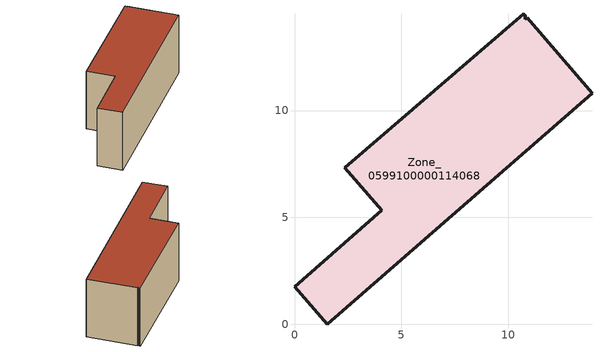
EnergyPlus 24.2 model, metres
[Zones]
Zone_0599100000114068
 floor ground (C_G): 10.74,14.53 10.79,14.46 10.81,14.28 10.89,14.35 13.93,10.82 1.52,0 0,1.75 4.08,5.33 2.36,7.32 z0
 wall outside (C_F): 13.93,10.82 10.89,14.35 10.81,14.28 10.79,14.46 10.74,14.53 2.36,7.32 4.08,5.33 0,1.75 1.52,0 13.93,10.82 z0:5.89
 roof outside (C_R): 10.79,14.46 10.74,14.53 2.36,7.32 4.08,5.33 0,1.75 1.52,0 13.93,10.82 10.89,14.35 10.81,14.28 z5.89
[BUILDING]
Pand.0599100000114068: North Axis=0; Terrain=City; Loads Convergence Tolerance Value=0.04; Temperature Convergence Tolerance Value=0.4; Solar Distribution=FullExterior; Maximum Number of Warmup Days=25; Minimum Number of Warmup Days=1
[Site:Location]
Rotterdam.The.Hague.AP_ZH_NLD Design_Conditions: Latitude=51.96; Longitude=4.45; Time Zone=1; Elevation=-4.5
[SITE:GROUNDTEMPERATURE:BUILDINGSURFACE]
18, 18, 18, 18, 18, 18, 18, 18, 18, 18, 18, 18
[MATERIAL] Thermal Absorptance=0.9; Solar Absorptance=0.7; Visible Absorptance=0.7
Name | Roughness | Thickness | Conductivity | Density | Specific Heat
G.TI.1946 | MediumSmooth | 0.15 | 1 | 540 | 1210
F.TI.1946 | Rough | 0.3 | 0.857143 | 1920 | 840
R.TI.1946 | MediumRough | 0.2 | 0.1 | 1500 | 1000
[CONSTRUCTION]
C_G: G.TI.1946
C_F: F.TI.1946
C_R: R.TI.1946
[ZONE]
Zone_0599100000114068: Type=1; Multiplier=1; Ceiling Height=Autocalculate; Volume=Autocalculate; Floor Area=autocalculate; Part of Total Floor Area=Yes
[ZONEINFILTRATION:DESIGNFLOWRATE]
Infil_Zone_0599100000114068: Zone or ZoneList or Space or SpaceList=Zone_0599100000114068; Schedule=AlwaysOn; Design Flow Rate Calculation Method=Flow/Area; Flow Rate per Floor Area=0.003; Constant Term Coefficient=1; Temperature Term Coefficient=0; Velocity Term Coefficient=0; Velocity Squared Term Coefficient=0
[HVACTEMPLATE:ZONE:IDEALLOADSAIRSYSTEM]
Zone_0599100000114068: Maximum Heating Supply Air Temperature=50; Minimum Cooling Supply Air Temperature=13; Maximum Heating Supply Air Humidity Ratio=0.0156; Minimum Cooling Supply Air Humidity Ratio=0.0077; Heating Limit=NoLimit; Cooling Limit=NoLimit; Dehumidification Control Type=ConstantSensibleHeatRatio; Cooling Sensible Heat Ratio=0.7; Dehumidification Setpoint=60; Humidification Control Type=None; Humidification Setpoint=30; Outdoor Air Method=None; Outdoor Air Flow Rate per Person=0.00944; Outdoor Air Flow Rate per Zone Floor Area=0; Outdoor Air Flow Rate per Zone=0; Demand Controlled Ventilation Type=None; Outdoor Air Economizer Type=NoEconomizer; Heat Recovery Type=None; Sensible Heat Recovery Effectiveness=0.7; Latent Heat Recovery Effectiveness=0.65
[ZONECONTROL:THERMOSTAT]
ThermostatControl_Zone_0599100000114068: Zone or ZoneList=Zone_0599100000114068; Control Type Schedule=DualSetpointControlType; Control 1=Thermostat_Zone_0599100000114068; Temperature Difference Between Cutout And Setpoint=0
[THERMOSTATSETPOINT:DUALSETPOINT]
Thermostat_Zone_0599100000114068: Heating Setpoint Temperature Schedule=HeatingSetpoint_Zone_0599100000114068; Cooling Setpoint Temperature Schedule=CoolingSetpoint_Zone_0599100000114068
[SCHEDULE:COMPACT]
HeatingSetpoint_Zone_0599100000114068: Through: 12/31, For: AllDays, Until: 24:00, 21
CoolingSetpoint_Zone_0599100000114068: Through: 12/31, For: AllDays, Until: 24:00, 24
DualSetpointControlType: Through: 12/31, For: AllDays, Until: 24:00, 4
AlwaysOn: Through: 12/31, For: AllDays, Until: 24:00, 1
